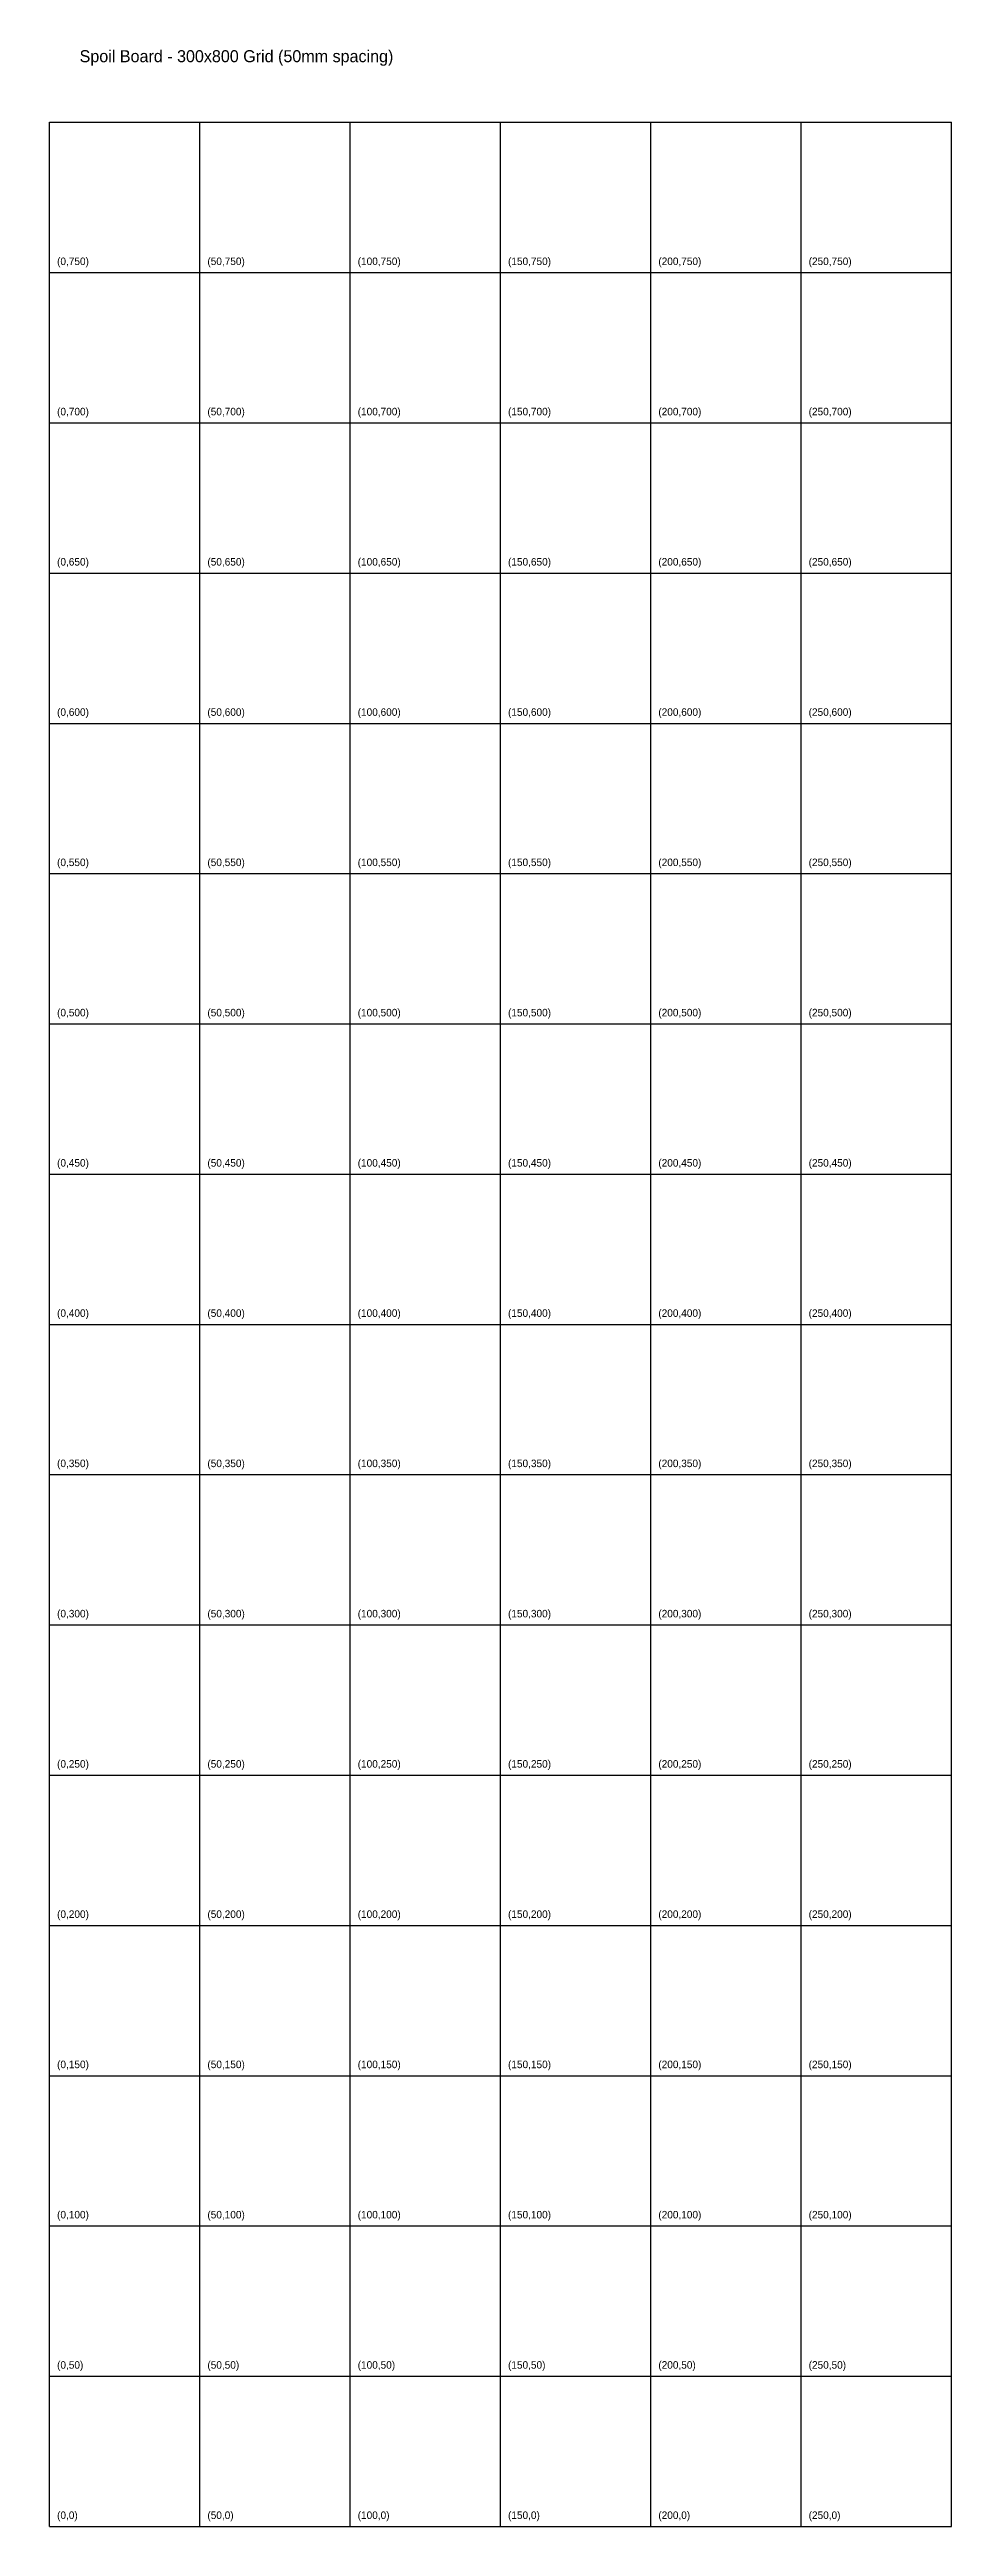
# Model space of a CAD drawing. Header units: metres. Extents: x 0 to 300, y 0 to 824.
import ezdxf

# ---------------------------------------------------------------- set-up
doc = ezdxf.new("R2010")
doc.units = ezdxf.units.M

msp = doc.modelspace()

# ---------------------------------------------------------------- linework, layer by layer
at = {"color": 8}
for p, q in [((0, 0), (0, 800)), ((0, 800), (300, 800)), ((50, 0), (50, 800)), ((100, 0), (100, 800)), ((150, 0), (150, 800)), ((200, 0), (200, 800)), ((250, 0), (250, 800)), ((300, 0), (300, 800)), ((0, 750), (300, 750)), ((0, 700), (300, 700)), ((0, 650), (300, 650)), ((0, 600), (300, 600)), ((0, 550), (300, 550)), ((0, 500), (300, 500)), ((0, 450), (300, 450)), ((0, 400), (300, 400)), ((0, 350), (300, 350)), ((0, 300), (300, 300)), ((0, 250), (300, 250)), ((0, 200), (300, 200)), ((0, 150), (300, 150)), ((0, 100), (300, 100)), ((0, 50), (300, 50)), ((0, 0), (300, 0))]:
    msp.add_line(p, q, dxfattribs=at)

# ---------------------------------------------------------------- texts
at = {"color": 7}
msp.add_text('Spoil Board - 300x800 Grid (50mm spacing)', height=4, dxfattribs=at).set_placement((10, 820))
at = {"color": 1}
for s, p in [('(0,750)', (2.5, 752.5)), ('(50,750)', (52.5, 752.5)), ('(100,750)', (102.5, 752.5)), ('(150,750)', (152.5, 752.5)), ('(200,750)', (202.5, 752.5)), ('(250,750)', (252.5, 752.5)), ('(0,700)', (2.5, 702.5)), ('(50,700)', (52.5, 702.5)), ('(100,700)', (102.5, 702.5)), ('(150,700)', (152.5, 702.5)), ('(200,700)', (202.5, 702.5)), ('(250,700)', (252.5, 702.5)), ('(0,650)', (2.5, 652.5)), ('(50,650)', (52.5, 652.5)), ('(100,650)', (102.5, 652.5)), ('(150,650)', (152.5, 652.5)), ('(200,650)', (202.5, 652.5)), ('(250,650)', (252.5, 652.5)), ('(0,600)', (2.5, 602.5)), ('(50,600)', (52.5, 602.5)), ('(100,600)', (102.5, 602.5)), ('(150,600)', (152.5, 602.5)), ('(200,600)', (202.5, 602.5)), ('(250,600)', (252.5, 602.5)), ('(0,550)', (2.5, 552.5)), ('(50,550)', (52.5, 552.5)), ('(100,550)', (102.5, 552.5)), ('(150,550)', (152.5, 552.5)), ('(200,550)', (202.5, 552.5)), ('(250,550)', (252.5, 552.5)), ('(0,500)', (2.5, 502.5)), ('(50,500)', (52.5, 502.5)), ('(100,500)', (102.5, 502.5)), ('(150,500)', (152.5, 502.5)), ('(200,500)', (202.5, 502.5)), ('(250,500)', (252.5, 502.5)), ('(0,450)', (2.5, 452.5)), ('(50,450)', (52.5, 452.5)), ('(100,450)', (102.5, 452.5)), ('(150,450)', (152.5, 452.5)), ('(200,450)', (202.5, 452.5)), ('(250,450)', (252.5, 452.5)), ('(0,400)', (2.5, 402.5)), ('(50,400)', (52.5, 402.5)), ('(100,400)', (102.5, 402.5)), ('(150,400)', (152.5, 402.5)), ('(200,400)', (202.5, 402.5)), ('(250,400)', (252.5, 402.5)), ('(0,350)', (2.5, 352.5)), ('(50,350)', (52.5, 352.5)), ('(100,350)', (102.5, 352.5)), ('(150,350)', (152.5, 352.5)), ('(200,350)', (202.5, 352.5)), ('(250,350)', (252.5, 352.5)), ('(0,300)', (2.5, 302.5)), ('(50,300)', (52.5, 302.5)), ('(100,300)', (102.5, 302.5)), ('(150,300)', (152.5, 302.5)), ('(200,300)', (202.5, 302.5)), ('(250,300)', (252.5, 302.5)), ('(0,250)', (2.5, 252.5)), ('(50,250)', (52.5, 252.5)), ('(100,250)', (102.5, 252.5)), ('(150,250)', (152.5, 252.5)), ('(200,250)', (202.5, 252.5)), ('(250,250)', (252.5, 252.5)), ('(0,200)', (2.5, 202.5)), ('(50,200)', (52.5, 202.5)), ('(100,200)', (102.5, 202.5)), ('(150,200)', (152.5, 202.5)), ('(200,200)', (202.5, 202.5)), ('(250,200)', (252.5, 202.5)), ('(0,150)', (2.5, 152.5)), ('(50,150)', (52.5, 152.5)), ('(100,150)', (102.5, 152.5)), ('(150,150)', (152.5, 152.5)), ('(200,150)', (202.5, 152.5)), ('(250,150)', (252.5, 152.5)), ('(0,100)', (2.5, 102.5)), ('(50,100)', (52.5, 102.5)), ('(100,100)', (102.5, 102.5)), ('(150,100)', (152.5, 102.5)), ('(200,100)', (202.5, 102.5)), ('(250,100)', (252.5, 102.5)), ('(0,50)', (2.5, 52.5)), ('(50,50)', (52.5, 52.5)), ('(100,50)', (102.5, 52.5)), ('(150,50)', (152.5, 52.5)), ('(200,50)', (202.5, 52.5)), ('(250,50)', (252.5, 52.5)), ('(0,0)', (2.5, 2.5)), ('(50,0)', (52.5, 2.5)), ('(100,0)', (102.5, 2.5)), ('(150,0)', (152.5, 2.5)), ('(200,0)', (202.5, 2.5)), ('(250,0)', (252.5, 2.5))]:
    msp.add_text(s, height=2.5, dxfattribs=at).set_placement(p)

doc.saveas('drawing.dxf')
